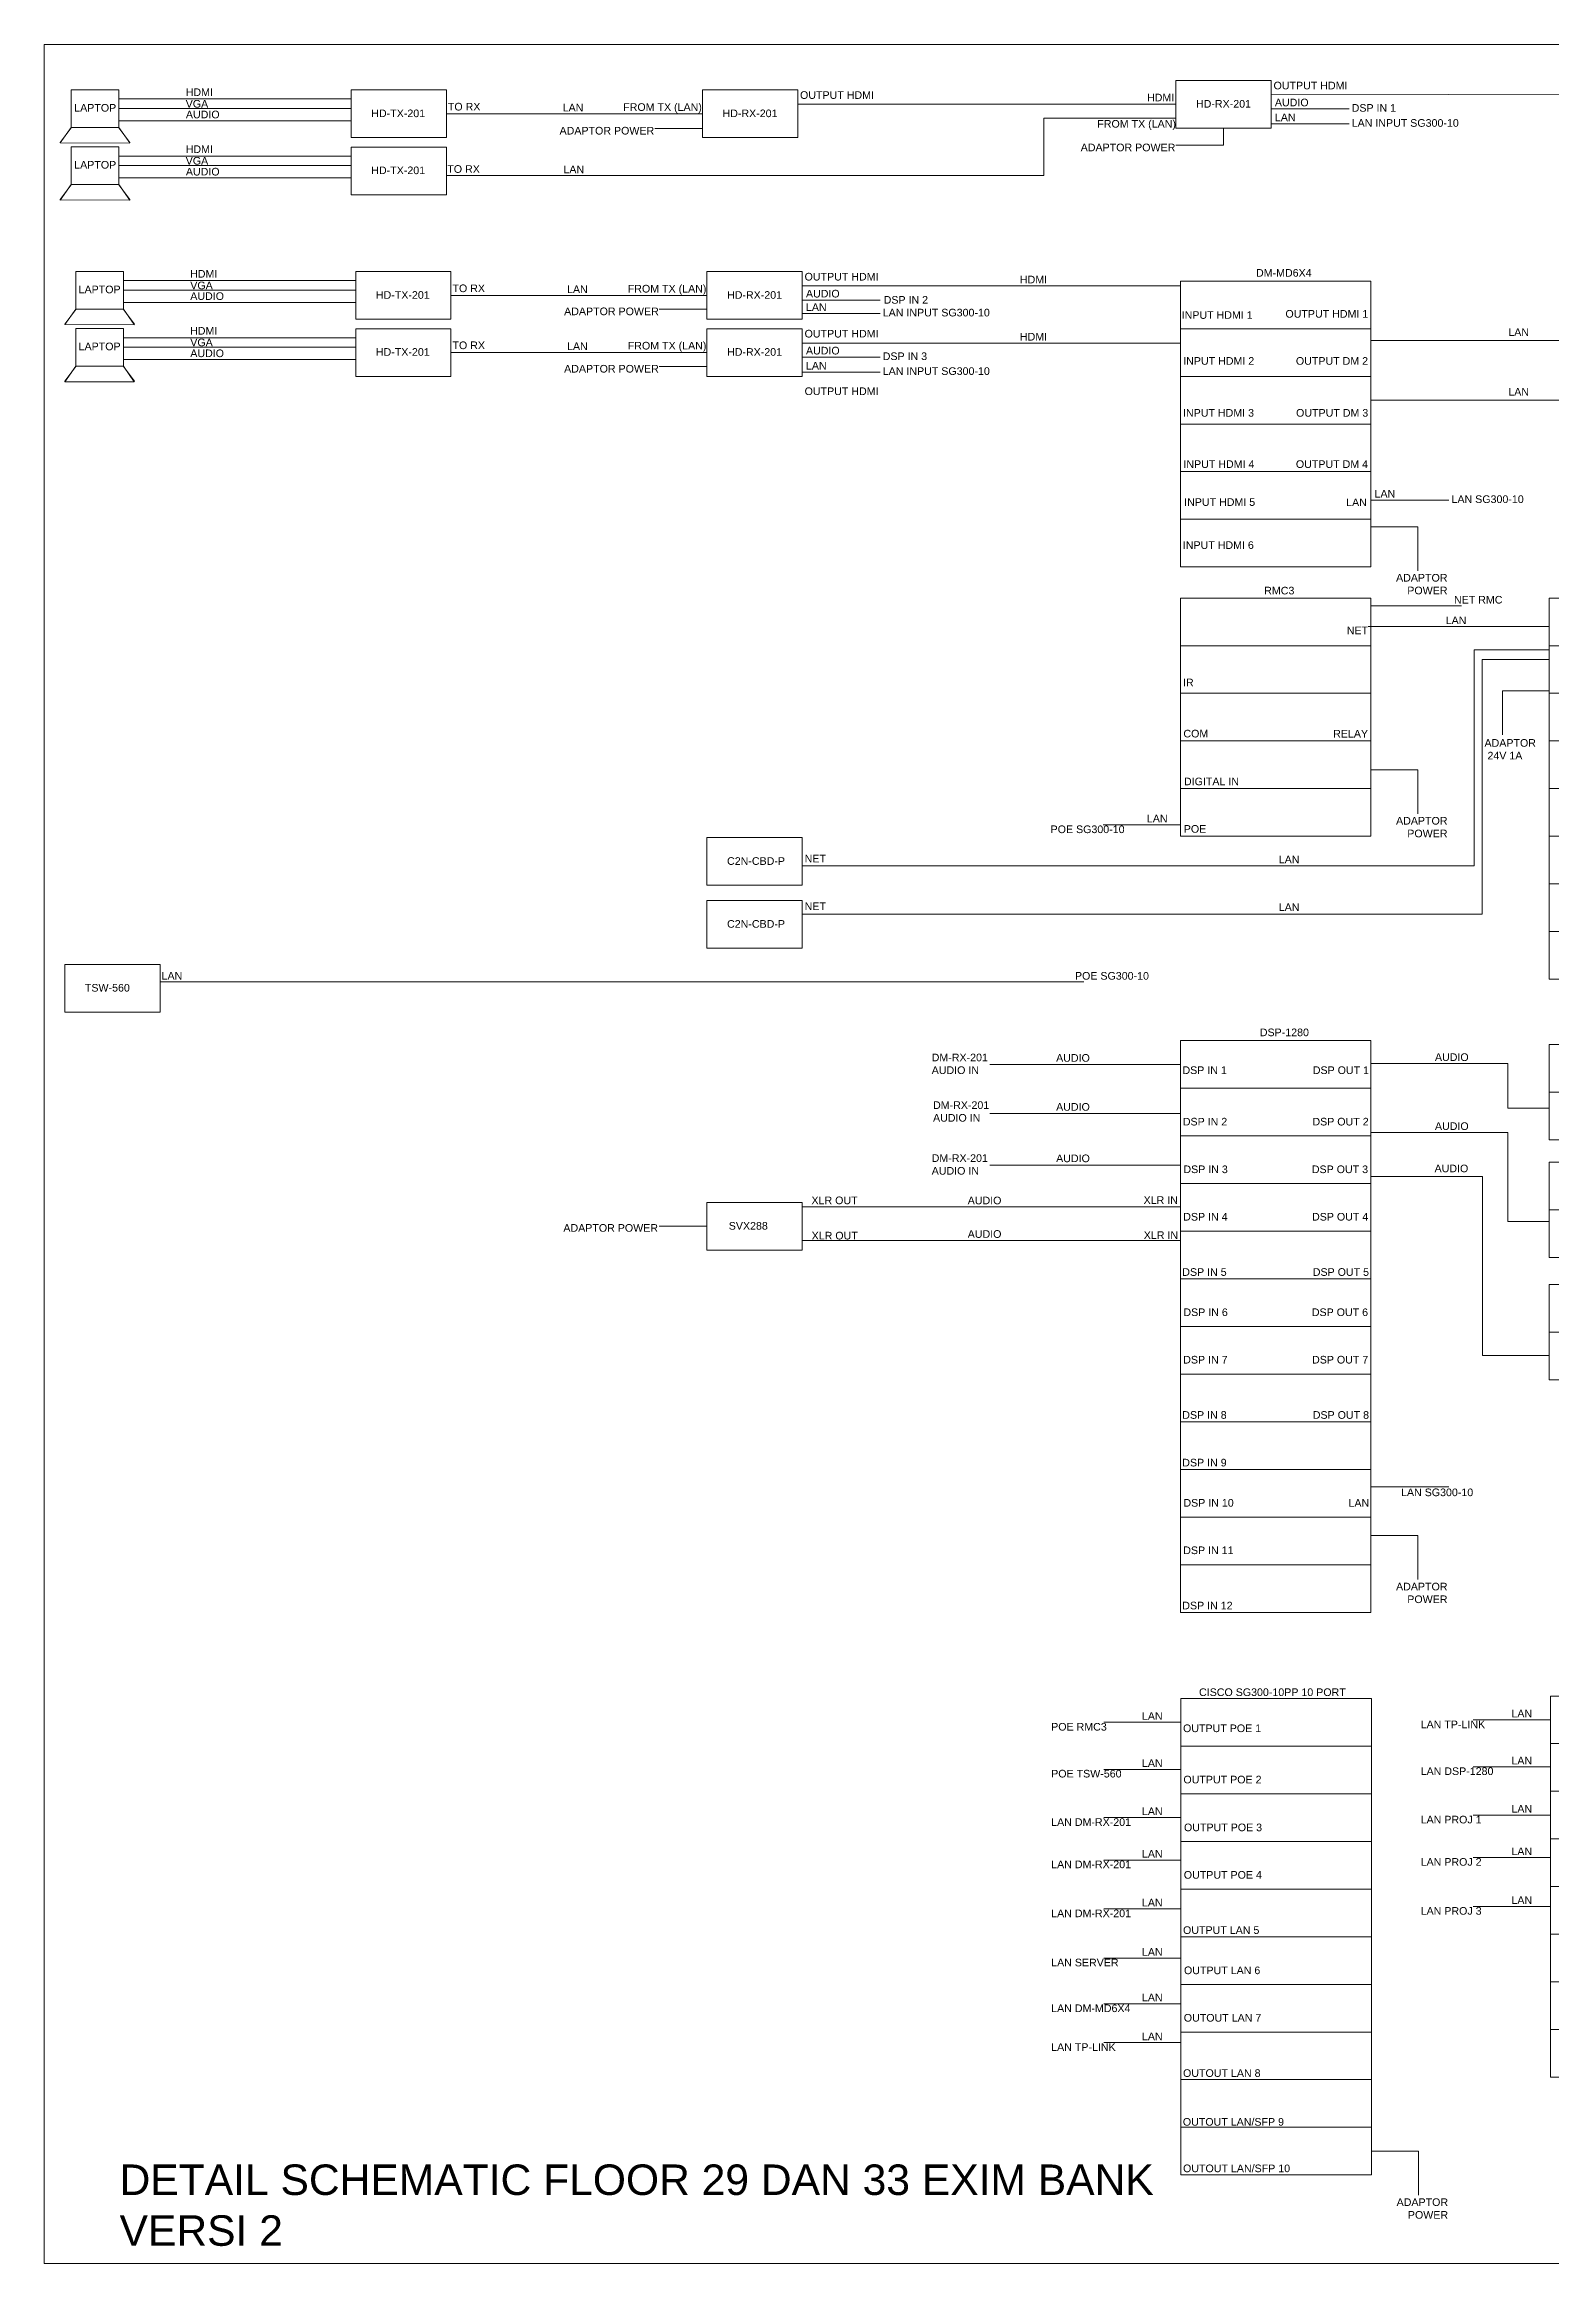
# Model space of a CAD drawing. Header units: inches. Extents: x 650 to 9922, y -3240 to 3248.
# Drawn here: x 8628 to 9419, y -3240 to -2076 of the extents above; entities that cross this region are included whole.
import ezdxf

# ---------------------------------------------------------------- set-up
doc = ezdxf.new("R2010")
doc.units = ezdxf.units.IN
doc.header["$MEASUREMENT"] = 0
doc.styles.get("Standard").update_dxf_attribs({"font": 'arial.ttf'})

msp = doc.modelspace()

# ---------------------------------------------------------------- linework, layer by layer
at = {"color": 3, "linetype": 'Continuous', "lineweight": 9}
msp.add_line((9026, -2703.6), (9224.5, -2703.6), dxfattribs=at)
at = {"linetype": 'Continuous', "lineweight": 9}
for points in [[(8628.3, -2076), (9922.5, -2076), (9922.5, -3240.4), (8628.3, -3240.4), (8628.3, -2076)], [(8642.4, -2099.8), (8667.4, -2099.8), (8667.4, -2119.6), (8642.4, -2119.6), (8642.4, -2099.8)], [(8839.3, -2114.9), (8839.3, -2099.9), (8789.3, -2099.9), (8789.3, -2124.9), (8839.3, -2124.9), (8839.3, -2114.9)], [(9023.7, -2114.9), (9023.7, -2099.9), (8973.7, -2099.9), (8973.7, -2124.9), (9023.7, -2124.9), (9023.7, -2114.9)], [(8839.3, -2144.8), (8839.3, -2154.9), (8789.3, -2154.9), (8789.3, -2129.9), (8839.3, -2129.9), (8839.3, -2144.8), (9152.9, -2144.8), (9152.9, -2114.7), (9222.2, -2114.7)], [(8973.7, -2112.4), (8839.3, -2112.4)], [(8642.4, -2119.6), (8636.7, -2127.7), (8636.7, -2127.5), (8642.4, -2119.8)], [(8636.7, -2127.7), (8673.2, -2127.9)], [(8642.4, -2129.8), (8667.4, -2129.8), (8667.4, -2149.5), (8642.4, -2149.5), (8642.4, -2129.8)], [(8667.4, -2119.6), (8673.2, -2127.7), (8673.2, -2127.5), (8667.4, -2119.8)], [(8642.4, -2149.5), (8636.7, -2157.7), (8636.7, -2157.4), (8642.4, -2149.7)], [(8667.4, -2149.5), (8673.2, -2157.7), (8673.2, -2157.4), (8667.4, -2149.7)], [(8636.7, -2157.5), (8673.2, -2157.7)], [(8644.8, -2195.2), (8669.8, -2195.2), (8669.8, -2214.9), (8644.8, -2214.9), (8644.8, -2195.2)], [(8841.7, -2210.2), (8841.7, -2195.2), (8791.7, -2195.2), (8791.7, -2220.2), (8841.7, -2220.2), (8841.7, -2210.2)], [(9026, -2210.2), (9026, -2220.2), (8976, -2220.2), (8976, -2195.2), (9026, -2195.2), (9026, -2210.2), (9067, -2210.2)], [(9224.5, -2225.2), (9224.5, -2200.2), (9324.5, -2200.2), (9324.5, -2200.2), (9224.5, -2200.2), (9224.5, -2200.2), (9324.5, -2200.2), (9324.5, -2225.2), (9224.5, -2225.2)], [(8976, -2207.7), (8841.7, -2207.7)], [(8644.8, -2214.9), (8639.1, -2223), (8639.1, -2222.8), (8644.8, -2215.1)], [(8639.1, -2223), (8675.5, -2223.2)], [(8669.8, -2214.9), (8675.5, -2223), (8675.6, -2222.8), (8669.8, -2215.1)], [(8644.8, -2225.1), (8669.8, -2225.1), (8669.8, -2244.8), (8644.8, -2244.8), (8644.8, -2225.1)], [(8841.7, -2240.1), (8841.7, -2225.2), (8791.7, -2225.2), (8791.7, -2250.2), (8841.7, -2250.2), (8841.7, -2240.1)], [(9026, -2240.1), (9026, -2250.2), (8976, -2250.2), (8976, -2225.2), (9026, -2225.2), (9026, -2240.1), (9067, -2240.1)], [(9224.5, -2225.2), (9224.5, -2350.2), (9324.5, -2350.2), (9324.5, -2225.2), (9224.5, -2225.2), (9224.5, -2250.2), (9324.5, -2250.2), (9324.5, -2275.2), (9224.5, -2275.2), (9224.5, -2300.2), (9324.5, -2300.2), (9324.5, -2325.2), (9224.5, -2325.2), (9224.5, -2350.2), (9324.5, -2350.2)], [(9324.5, -2231.4), (9500.7, -2231.4)], [(8644.8, -2244.8), (8639.1, -2253), (8639.1, -2252.7), (8644.8, -2245)], [(8669.8, -2244.8), (8675.5, -2253), (8675.6, -2252.7), (8669.8, -2245)], [(8976, -2237.7), (8841.7, -2237.7)], [(8639.1, -2253), (8675.5, -2253.1)], [(9324.5, -2262.7), (9500.7, -2262.7)], [(9224.5, -2366.5), (9224.5, -2491.5), (9324.5, -2491.5), (9324.5, -2366.5), (9224.5, -2366.5), (9224.5, -2391.5), (9324.5, -2391.5), (9324.5, -2416.5), (9224.5, -2416.5), (9224.5, -2441.5), (9324.5, -2441.5), (9324.5, -2466.5), (9224.5, -2466.5)], [(9324.5, -2370.6), (9372.1, -2370.6)], [(9418.1, -2366.5), (9418.1, -2491.5), (9518.1, -2491.5), (9518.1, -2366.5), (9418.1, -2366.5), (9418.1, -2391.5), (9518.1, -2391.5), (9518.1, -2416.5), (9418.1, -2416.5), (9418.1, -2441.5), (9518.1, -2441.5), (9518.1, -2466.5), (9418.1, -2466.5)], [(9323, -2381.5), (9418.1, -2381.5)], [(9026, -2507), (9378.7, -2507), (9378.7, -2393.6), (9418.1, -2393.6)], [(9026, -2532.4), (9382.8, -2532.4), (9382.8, -2398.8), (9418.1, -2398.8)], [(9224.5, -2485.5), (9184, -2485.5)], [(9418.1, -2491.5), (9418.1, -2566.5), (9518.1, -2566.5), (9518.1, -2491.5), (9418.1, -2491.5), (9418.1, -2516.5), (9518.1, -2516.5), (9518.1, -2541.5), (9418.1, -2541.5), (9418.1, -2566.5), (9518.1, -2566.5), (9518.1, -2566.5), (9418.1, -2566.5)], [(9026, -2507.2), (9026, -2492.2), (8976, -2492.2), (8976, -2517.2), (9026, -2517.2), (9026, -2507.2)], [(9026, -2540.2), (9026, -2525.2), (8976, -2525.2), (8976, -2550.2), (9026, -2550.2), (9026, -2540.2)], [(8689.1, -2573.7), (8689.1, -2558.8), (8639.1, -2558.8), (8639.1, -2583.8), (8689.1, -2583.8), (8689.1, -2573.7)], [(9173.9, -2567.9), (8689.1, -2567.9)], [(9224.5, -2598.7), (9224.5, -2698.7), (9324.5, -2698.7), (9324.5, -2598.7), (9224.5, -2598.7), (9224.5, -2623.7), (9324.5, -2623.7), (9324.5, -2648.7), (9224.5, -2648.7), (9224.5, -2673.7), (9324.5, -2673.7), (9324.5, -2698.7), (9224.5, -2698.7), (9224.5, -2798.7), (9324.5, -2798.7), (9324.5, -2698.7), (9224.5, -2698.7), (9224.5, -2723.7), (9324.5, -2723.7), (9324.5, -2748.7), (9224.5, -2748.7), (9224.5, -2773.7), (9324.5, -2773.7), (9324.5, -2798.7), (9224.5, -2798.7), (9224.5, -2898.7), (9324.5, -2898.7), (9324.5, -2798.7), (9224.5, -2798.7), (9224.5, -2823.7), (9324.5, -2823.7), (9324.5, -2848.7), (9224.5, -2848.7), (9224.5, -2873.7), (9324.5, -2873.7), (9324.5, -2898.7), (9224.5, -2898.7)], [(9418.1, -2600.8), (9418.1, -2650.8), (9518.1, -2650.8), (9518.1, -2600.8), (9418.1, -2600.8), (9418.1, -2625.8), (9518.1, -2625.8), (9518.1, -2650.8), (9418.1, -2650.8), (9418.1, -2650.8), (9518.1, -2650.8), (9518.1, -2650.8), (9418.1, -2650.8)], [(9418.1, -2662.5), (9418.1, -2712.5), (9518.1, -2712.5), (9518.1, -2662.5), (9418.1, -2662.5), (9418.1, -2687.5), (9518.1, -2687.5), (9518.1, -2712.5), (9418.1, -2712.5), (9418.1, -2712.5), (9518.1, -2712.5), (9518.1, -2712.5), (9418.1, -2712.5)], [(9026, -2698.6), (9026, -2683.6), (8976, -2683.6), (8976, -2708.6), (9026, -2708.6), (9026, -2698.6)], [(9418.1, -2726.7), (9418.1, -2776.7), (9518.1, -2776.7), (9518.1, -2726.7), (9418.1, -2726.7), (9418.1, -2751.7), (9518.1, -2751.7), (9518.1, -2776.7), (9418.1, -2776.7), (9418.1, -2776.7), (9518.1, -2776.7), (9518.1, -2776.7), (9418.1, -2776.7)], [(9224.8, -2943.9), (9224.8, -3043.9), (9324.8, -3043.9), (9324.8, -2943.9), (9224.8, -2943.9), (9224.8, -2968.9), (9324.8, -2968.9), (9324.8, -2993.9), (9224.8, -2993.9), (9224.8, -3018.9), (9324.8, -3018.9), (9324.8, -3043.9), (9224.8, -3043.9), (9224.8, -3143.9), (9324.8, -3143.9), (9324.8, -3043.9), (9224.8, -3043.9), (9224.8, -3068.9), (9324.8, -3068.9), (9324.8, -3093.9), (9224.8, -3093.9), (9224.8, -3118.9), (9324.8, -3118.9), (9324.8, -3143.9), (9224.8, -3143.9)], [(9418.8, -2942.6), (9418.8, -3042.6), (9518.8, -3042.6)], [(9518.8, -2942.6), (9418.8, -2942.6), (9418.8, -2967.6), (9518.8, -2967.6)], [(9224.8, -2956.4), (9184.3, -2956.4)], [(9418.8, -2955.1), (9378.2, -2955.1)], [(9418.8, -2979.8), (9378.2, -2979.8)], [(9224.8, -2981.1), (9184.3, -2981.1)], [(9518.8, -2992.6), (9418.8, -2992.6), (9418.8, -3017.6), (9518.8, -3017.6)], [(9224.8, -3006.4), (9184.3, -3006.4)], [(9418.8, -3005.1), (9378.2, -3005.1)], [(9418.8, -3027.4), (9378.2, -3027.4)], [(9224.8, -3028.7), (9184.3, -3028.7)], [(9518.8, -3042.6), (9418.8, -3042.6), (9418.8, -3142.6), (9518.8, -3142.6)], [(9518.8, -3042.6), (9418.8, -3042.6), (9418.8, -3067.6), (9518.8, -3067.6)], [(9224.8, -3054.3), (9184.3, -3054.3)], [(9418.8, -3053), (9378.2, -3053)], [(9224.8, -3080.2), (9184.3, -3080.2)], [(9224.8, -3093.9), (9224.8, -3193.9), (9324.8, -3193.9), (9324.8, -3093.9), (9224.8, -3093.9), (9224.8, -3118.9), (9324.8, -3118.9), (9324.8, -3143.9), (9224.8, -3143.9), (9224.8, -3168.9), (9324.8, -3168.9), (9324.8, -3193.9), (9224.8, -3193.9)], [(9518.8, -3092.6), (9418.8, -3092.6), (9418.8, -3117.6), (9518.8, -3117.6)], [(9224.8, -3104.1), (9184.3, -3104.1)], [(9224.8, -3124.4), (9184.3, -3124.4)], [(9518.8, -3142.6), (9418.8, -3142.6)]]:
    msp.add_lwpolyline(points, dxfattribs=at)
at = {"color": 7, "linetype": 'Continuous', "lineweight": 9}
for points in [[(9272.2, -2109.9), (9272.2, -2119.9), (9222.2, -2119.9), (9222.2, -2094.9), (9272.2, -2094.9), (9272.2, -2109.9), (9313.1, -2109.9)], [(9272.2, -2117.7), (9313.1, -2117.7)], [(9026, -2217.3), (9067, -2217.3)], [(9026, -2248), (9067, -2248)], [(9324.5, -2315.2), (9365.4, -2315.2)], [(9324.5, -2832.9), (9365.4, -2832.9)]]:
    msp.add_lwpolyline(points, dxfattribs=at)
at = {"color": 5, "linetype": 'Continuous', "lineweight": 9}
for points in [[(8667.4, -2104.6), (8789.3, -2104.6)], [(9023.7, -2107.4), (9222.2, -2107.4)], [(9272.2, -2102.4), (9737.7, -2101.6)], [(8667.4, -2134.6), (8789.3, -2134.6)], [(8669.8, -2199.9), (8791.7, -2199.9)], [(9026, -2202.7), (9224.5, -2202.7)], [(8669.8, -2229.9), (8791.7, -2229.9)], [(9026, -2232.7), (9224.5, -2232.7)]]:
    msp.add_lwpolyline(points, dxfattribs=at)
at = {"color": 2, "linetype": 'Continuous', "lineweight": 9}
for points in [[(8667.4, -2109.7), (8789.3, -2109.7)], [(8667.4, -2139.6), (8789.3, -2139.6)], [(8669.8, -2205), (8791.7, -2205)], [(8669.8, -2234.9), (8791.7, -2234.9)]]:
    msp.add_lwpolyline(points, dxfattribs=at)
at = {"color": 3, "linetype": 'Continuous', "lineweight": 9}
for points in [[(8667.4, -2116.1), (8789.3, -2116.1)], [(9272.2, -2109.9), (9313.1, -2109.9)], [(8667.4, -2146.1), (8789.3, -2146.1)], [(8669.8, -2211.4), (8791.7, -2211.4)], [(9026, -2210.2), (9067, -2210.2)], [(8669.8, -2241.4), (8791.7, -2241.4)], [(9026, -2240.1), (9067, -2240.1)], [(9224.5, -2611.2), (9124.5, -2611.2)], [(9324.5, -2610.8), (9396.3, -2610.8), (9396.3, -2634.1), (9418.1, -2634.1)], [(9224.5, -2636.9), (9124.5, -2636.9)], [(9324.5, -2647), (9396.4, -2647), (9396.4, -2693.6), (9418.1, -2693.6)], [(9224.5, -2664), (9124.5, -2664)], [(9324.5, -2670.1), (9383, -2670.1), (9383, -2763.9), (9418.1, -2763.9)], [(9026, -2686), (9224.5, -2686)]]:
    msp.add_lwpolyline(points, dxfattribs=at)
at = {"color": 1, "linetype": 'Continuous', "lineweight": 9}
for points in [[(8973.7, -2120.1), (8948.7, -2120.1)], [(9247.2, -2128.9), (9222.2, -2128.9)], [(9247.2, -2128.9), (9247.2, -2119.9)], [(8976, -2215), (8951, -2215)], [(8976, -2245), (8951, -2245)], [(9324.5, -2329.1), (9349.1, -2329.1), (9349.1, -2352.2)], [(9418.1, -2415.2), (9393.5, -2415.2), (9393.5, -2438.3)], [(9324.5, -2456.6), (9349.1, -2456.6), (9349.1, -2479.7)], [(8976, -2696.1), (8951, -2696.1)], [(9324.5, -2858.4), (9349.1, -2858.4), (9349.1, -2881.5)], [(9324.8, -3181.4), (9349.4, -3181.4), (9349.4, -3204.5)]]:
    msp.add_lwpolyline(points, dxfattribs=at)

# ---------------------------------------------------------------- texts
at = {"linetype": 'Continuous', "lineweight": 9}
for s, width, heights, insert, char_height, attachment_point in [('OUTPUT HDMI', 44.698, [0], (9273.4, -2095.6), 4, 1), ('LAPTOP', 44.698, [0], (8644, -2107.3), 4, 1), ('VGA', 44.698, [0], (8702.5, -2105.2), 4, 1), ('HDMI', 44.698, [0], (8702.5, -2099.1), 4, 1), ('TO RX ', 44.698, [0], (8840.1, -2106.7), 4, 1), ('LAN', 44.698, [0], (8911.2, -2107.2), 4, 3), ('FROM TX (LAN)', 44.698, [0], (8932.1, -2106.9), 4, 1), ('OUTPUT HDMI', 44.698, [0], (9024.9, -2100.6), 4, 1), ('HDMI', 44.698, [0], (9207, -2101.9), 4, 1), ('HD-RX-201', 44.698, [0], (9232.7, -2105.2), 4, 1), ('AUDIO', 44.698, [0], (9274.1, -2104.5), 4, 1), ('DSP IN 1', 44.698, [0], (9314.4, -2111.4), 4, 7), ('AUDIO', 44.698, [0], (8702.6, -2110.8), 4, 1), ('HD-TX-201', 44.698, [0], (8799.9, -2110.2), 4, 1), ('HD-RX-201', 44.698, [0], (8984.2, -2110.2), 4, 1), ('FROM TX (LAN)', 44.698, [0], (9180.9, -2115.7), 4, 1), ('HDMI', 44.698, [0], (8702.5, -2129), 4, 1), ('LAPTOP', 44.698, [0], (8644, -2137.2), 4, 1), ('VGA', 44.698, [0], (8702.5, -2135.1), 4, 1), ('AUDIO', 44.698, [0], (8702.6, -2140.8), 4, 1), ('HD-TX-201', 44.698, [0], (8799.9, -2140.1), 4, 1), ('TO RX ', 44.698, [0], (8839.8, -2139.4), 4, 1), ('LAN', 44.698, [0], (8911.6, -2139.6), 4, 3), ('VGA', 44.698, [0], (8704.9, -2200.5), 4, 1), ('HDMI', 44.698, [0], (8704.8, -2194.4), 4, 1), ('OUTPUT HDMI', 44.698, [0], (9027.3, -2195.9), 4, 1), ('HDMI', 44.698, [0], (9140.3, -2197.4), 4, 1), ('DM-MD6X4', 47.3, [0], (9264.2, -2193.9), 4, 1), ('LAPTOP', 44.698, [0], (8646.3, -2202.6), 4, 1), ('AUDIO', 44.698, [0], (8704.9, -2206.1), 4, 1), ('HD-TX-201', 44.698, [0], (8802.3, -2205.5), 4, 1), ('TO RX ', 44.698, [0], (8842.5, -2202), 4, 1), ('LAN', 44.698, [0], (8913.5, -2202.5), 4, 3), ('FROM TX (LAN)', 44.698, [0], (8934.5, -2202.2), 4, 1), ('HD-RX-201', 44.698, [0], (8986.6, -2205.5), 4, 1), ('AUDIO', 44.698, [0], (9028, -2204.8), 4, 1), ('DSP IN 2', 44.698, [0], (9068.8, -2212.1), 4, 7), ('INPUT HDMI 1', 44.698, [0], (9225.2, -2216), 4, 1), ('OUTPUT HDMI 1', 44.698, [0], (9323.1, -2215.4), 4, 3), ('LAPTOP', 44.698, [0], (8646.3, -2232.5), 4, 1), ('VGA', 44.698, [0], (8704.9, -2230.4), 4, 1), ('HDMI', 44.698, [0], (8704.8, -2224.3), 4, 1), ('HD-TX-201', 44.698, [0], (8802.3, -2235.4), 4, 1), ('TO RX ', 44.698, [0], (8842.5, -2231.9), 4, 1), ('LAN', 44.698, [0], (8913.5, -2232.4), 4, 3), ('FROM TX (LAN)', 44.698, [0], (8934.5, -2232.1), 4, 1), ('HD-RX-201', 44.698, [0], (8986.6, -2235.4), 4, 1), ('OUTPUT HDMI', 44.698, [0], (9027.3, -2225.8), 4, 1), ('AUDIO', 44.698, [0], (9028, -2234.7), 4, 1), ('HDMI', 44.698, [0], (9140.3, -2227.4), 4, 1), ('LAN', 44.698, [0], (9396.6, -2225), 4, 1), ('AUDIO', 44.698, [0], (8704.9, -2236.1), 4, 1), ('DSP IN 3', 44.698, [0], (9068.3, -2241.7), 4, 7), ('INPUT HDMI 2', 44.698, [0], (9226, -2240.1), 4, 1), ('OUTPUT DM 2', 44.698, [0], (9323, -2240.1), 4, 3), ('OUTPUT HDMI', 44.698, [0], (9027.3, -2256), 4, 1), ('LAN', 44.698, [0], (9396.6, -2256.3), 4, 1), ('INPUT HDMI 3', 44.698, [0], (9225.9, -2271.4), 4, 7), ('OUTPUT DM 3', 44.698, [0], (9323.1, -2271.4), 4, 9), ('INPUT HDMI 4', 44.698, [0], (9226.1, -2298.3), 4, 7), ('OUTPUT DM 4', 44.698, [4.09], (9323, -2298.3), 4, 9), ('INPUT HDMI 5', 44.698, [0], (9226.5, -2318.2), 4, 7), ('LAN', 44.698, [0], (9311.5, -2318.3), 4, 7), ('INPUT HDMI 6', 44.698, [0], (9225.8, -2340.8), 4, 7), ('RMC3', 47.3, [0], (9268.5, -2360.6), 4, 1), ('ADAPTOR POWER', 44.698, [0], (9364.7, -2364.6), 4, 9), ('NET RMC', 44.698, [0], (9368.1, -2365.4), 4, 1), ('NET', 44.698, [0], (9323, -2381.5), 4, 3), ('LAN', 44.698, [0], (9374.6, -2376.2), 4, 3), ('IR', 44.698, [0], (9225.9, -2412.8), 4, 7), ('COM', 44.698, [0], (9226.1, -2439.7), 4, 7), ('RELAY', 44.698, [4.09], (9323, -2439.7), 4, 9), ('ADAPTOR\\P 24V 1A', 44.698, [0], (9384.1, -2451.2), 4, 7), ('DIGITAL IN', 44.698, [0], (9226.4, -2464.8), 4, 7), ('POE SG300-10', 44.698, [0], (9156.4, -2489.9), 4, 7), ('LAN', 44.698, [0], (9217.8, -2480.2), 4, 3), ('POE', 44.698, [0], (9226.3, -2489.7), 4, 7), ('ADAPTOR POWER', 44.698, [0], (9364.7, -2492.1), 4, 9), ('C2N-CBD-P', 44.698, [0], (8986.6, -2502.5), 4, 1), ('NET', 44.698, [0], (9038.5, -2501.2), 4, 3), ('LAN', 44.698, [0], (9287, -2501.7), 4, 3), ('NET', 44.698, [0], (9038.5, -2526.2), 4, 3), ('LAN', 44.698, [0], (9287, -2526.7), 4, 3), ('C2N-CBD-P', 44.698, [0], (8986.6, -2535.5), 4, 1), ('TSW-560', 44.698, [0], (8649.6, -2569), 4, 1), ('LAN', 44.698, [0], (8700.7, -2562.7), 4, 3), ('POE SG300-10', 44.698, [0], (9169.2, -2566.8), 4, 7), ('DSP-1280', 76.365, [0], (9266.2, -2592.4), 4, 1), ('DM-RX-201\\PAUDIO IN', 44.698, [0], (9094, -2616.3), 4, 7), ('AUDIO', 44.698, [0], (9159.3, -2605.8), 4, 1), ('AUDIO', 44.698, [0], (9358.1, -2605.4), 4, 1), ('DSP IN 1', 44.698, [0], (9225.6, -2616.3), 4, 7), ('DSP OUT 1', 44.698, [0], (9323.5, -2616.3), 4, 9), ('DM-RX-201\\PAUDIO IN', 44.698, [0], (9094.7, -2641.3), 4, 7), ('AUDIO', 44.698, [0], (9159.3, -2631.5), 4, 1), ('DSP IN 2', 44.698, [0], (9225.8, -2643.3), 4, 7), ('DSP OUT 2', 44.698, [0], (9323.3, -2643.3), 4, 9), ('AUDIO', 44.698, [0], (9358.1, -2641.6), 4, 1), ('DM-RX-201\\PAUDIO IN', 44.698, [0], (9094, -2669.1), 4, 7), ('AUDIO', 44.698, [0], (9159.3, -2658.5), 4, 1), ('DSP IN 3', 44.698, [0], (9226.1, -2668.3), 4, 7), ('DSP OUT 3', 44.698, [0], (9323, -2668.3), 4, 9), ('AUDIO', 44.698, [0], (9357.9, -2663.8), 4, 1), ('XLR OUT', 44.698, [0], (9030.9, -2684.6), 4, 7), ('AUDIO', 44.698, [0], (9112.9, -2680.6), 4, 1), ('XLR IN', 44.698, [0], (9205.2, -2684.4), 4, 7), ('DSP IN 4', 44.698, [0], (9226, -2693.2), 4, 7), ('DSP OUT 4', 44.698, [0], (9323.1, -2693.2), 4, 9), ('SVX288', 44.698, [0], (8987.5, -2693.9), 4, 1), ('XLR OUT', 44.698, [0], (9031, -2703.1), 4, 7), ('AUDIO', 44.698, [0], (9112.9, -2698.2), 4, 1), ('XLR IN', 44.698, [0], (9205.3, -2702.8), 4, 7), ('DSP IN 5', 44.698, [0], (9225.5, -2722.2), 4, 7), ('DSP OUT 5', 44.698, [0], (9323.5, -2722.2), 4, 9), ('DSP IN 6', 44.698, [0], (9226.1, -2743.3), 4, 7), ('DSP OUT 6', 44.698, [0], (9323, -2743.3), 4, 9), ('DSP IN 7', 44.698, [0], (9226, -2768.2), 4, 7), ('DSP OUT 7', 44.698, [0], (9323.1, -2768.2), 4, 9), ('DSP IN 8', 44.698, [0], (9225.5, -2797.2), 4, 7), ('DSP OUT 8', 44.698, [0], (9323.5, -2797.2), 4, 9), ('DSP IN 9', 44.698, [0], (9225.5, -2822.2), 4, 7), ('DSP IN 10', 44.698, [0], (9226.1, -2843.3), 4, 7), ('LAN ', 44.698, [0], (9323.6, -2843.3), 4, 9), ('DSP IN 11', 44.698, [0], (9226, -2868.2), 4, 7), ('ADAPTOR POWER', 44.698, [0], (9364.7, -2893.9), 4, 9), ('DSP IN 12', 44.698, [0], (9225.5, -2897.2), 4, 7), ('CISCO SG300-10PP 10 PORT ', 93.208, [0], (9234.3, -2938.6), 4, 1), ('POE RMC3', 44.698, [0], (9156.7, -2960.8), 4, 7), ('LAN', 44.698, [0], (9215.2, -2951.1), 4, 3), ('OUTPUT POE 1', 44.698, [0], (9225.9, -2961.6), 4, 7), ('LAN TP-LINK', 44.698, [0], (9350.6, -2959.5), 4, 7), ('LAN', 44.698, [0], (9409.1, -2949.8), 4, 3), ('LAN', 44.698, [0], (9215.2, -2975.8), 4, 3), ('LAN DSP-1280', 44.698, [0], (9350.6, -2984.1), 4, 7), ('LAN', 44.698, [0], (9409.1, -2974.5), 4, 3), ('POE TSW-560', 44.698, [0], (9156.7, -2985.4), 4, 7), ('OUTPUT POE 2', 44.698, [0], (9226.1, -2988.5), 4, 7), ('LAN', 44.698, [0], (9215.2, -3001.1), 4, 3), ('LAN', 44.698, [0], (9409.1, -2999.8), 4, 3), ('LAN DM-RX-201', 44.698, [0], (9156.7, -3010.8), 4, 7), ('OUTPUT POE 3', 44.698, [0], (9226.4, -3013.6), 4, 7), ('LAN PROJ 1', 44.698, [0], (9350.6, -3009.5), 4, 7), ('LAN', 44.698, [0], (9215.2, -3023.4), 4, 3), ('LAN', 44.698, [0], (9409.1, -3022.1), 4, 3), ('LAN DM-RX-201', 44.698, [0], (9156.7, -3033), 4, 7), ('OUTPUT POE 4', 44.698, [0], (9226.3, -3038.5), 4, 7), ('LAN PROJ 2', 44.698, [0], (9350.6, -3031.7), 4, 7), ('LAN', 44.698, [0], (9215.2, -3049), 4, 3), ('LAN', 44.698, [0], (9409.1, -3047.7), 4, 3), ('LAN DM-RX-201', 44.698, [0], (9156.7, -3058.7), 4, 7), ('LAN PROJ 3', 44.698, [0], (9350.6, -3057.4), 4, 7), ('OUTPUT LAN 5', 44.698, [0], (9225.9, -3067.5), 4, 7), ('LAN SERVER', 44.698, [0], (9156.7, -3084.5), 4, 7), ('LAN', 44.698, [0], (9215.2, -3074.9), 4, 3), ('OUTPUT LAN 6', 44.698, [0], (9226.4, -3088.6), 4, 7), ('LAN DM-MD6X4', 44.698, [0], (9156.7, -3108.5), 4, 7), ('LAN', 44.698, [0], (9215.2, -3098.8), 4, 3), ('LAN', 44.698, [0], (9215.2, -3119.2), 4, 3), ('OUTOUT LAN 7', 44.698, [0], (9226.3, -3113.5), 4, 7), ('LAN TP-LINK', 44.698, [0], (9156.7, -3128.8), 4, 7), ('OUTOUT LAN 8', 44.698, [0], (9225.9, -3142.5), 4, 7), ('OUTOUT LAN/SFP 9', 52.986, [0], (9225.8, -3168.1), 4, 7), ('DETAIL SCHEMATIC FLOOR 29 DAN 33 EXIM BANK VERSI 2', 555.983, [0], (8667.8, -3231.3), 16, 7), ('OUTOUT LAN/SFP 10', 63.359, [0], (9225.9, -3192.5), 4, 7), ('ADAPTOR POWER', 44.698, [0], (9365, -3216.9), 4, 9)]:
    msp.add_mtext_dynamic_manual_height_columns(s, width=width, gutter_width=1, heights=heights, dxfattribs=dict(at, insert=insert, char_height=char_height, attachment_point=attachment_point))
at = {"color": 7, "linetype": 'Continuous', "lineweight": 9, "char_height": 4}
for s, width, gutter_width, insert, attachment_point in [('ADAPTOR POWER', 62.563, 1, (8898.7, -2119.3), 1), ('LAN', 44.698, 1, (9274.1, -2112.3), 1), ('LAN INPUT SG300-10', 62.034, 1, (9314.4, -2119.3), 7), ('ADAPTOR POWER', 62.563, 1, (9172.2, -2128.1), 1), ('LAN', 44.698, 1, (9028, -2211.9), 1), ('ADAPTOR POWER', 62.563, 1, (8901.1, -2214.1), 1), ('LAN INPUT SG300-10', 64.284, 1, (9068.3, -2218.8), 7), ('ADAPTOR POWER', 62.563, 1, (8901.1, -2244.2), 1), ('LAN', 44.698, 1, (9028, -2242.6), 1), ('LAN INPUT SG300-10', 65.515, 0, (9068.3, -2249.5), 7), ('LAN', 44.698, 1, (9326.4, -2309.8), 1), ('LAN SG300-10', 54.318, 1, (9366.8, -2316.7), 7), ('ADAPTOR POWER', 52.315, 1, (8900.7, -2695), 1), ('LAN SG300-10', 54.318, 1, (9340.3, -2837.8), 7)]:
    msp.add_mtext_dynamic_manual_height_columns(s, width=width, gutter_width=gutter_width, heights=[0], dxfattribs=dict(at, insert=insert, attachment_point=attachment_point))

doc.saveas('drawing.dxf')
